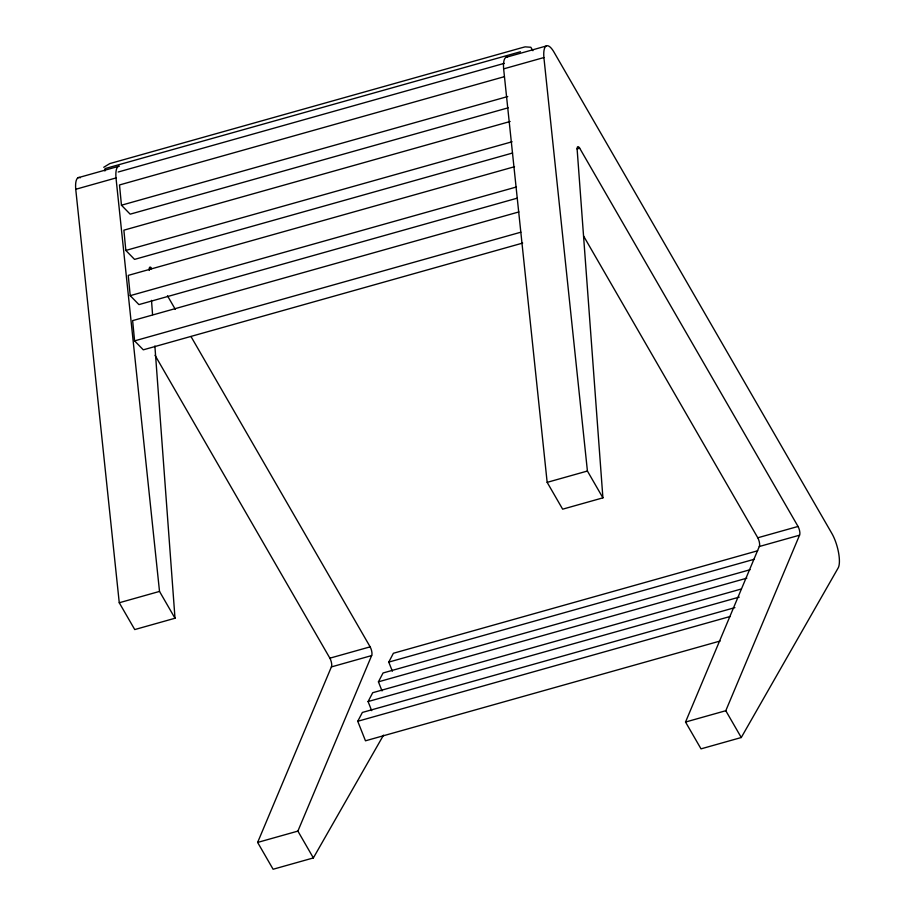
<?xml version="1.0" encoding="UTF-8"?>
<svg xmlns="http://www.w3.org/2000/svg" width="915" height="915" viewBox="0 0 915 915"><rect width="100%" height="100%" fill="white"/><g stroke="black" fill="none" stroke-linecap="round" stroke-linejoin="round"><path stroke-width="1.37" d="M104.893 171.014L105.111 168.577L520.452 51.755M383.522 735.134L313.365 857.927L273.105 869.25L257.63 842.429L331.379 666.921A5.559 1.739 74.3 0 0 329.88 658.171L155.047 355.317M257.63 842.429L297.89 831.106L371.639 655.586A5.559 1.739 74.3 0 0 370.14 646.848L191.018 336.571M685.529 722.038L725.789 710.715L799.538 535.195A5.559 1.739 74.3 0 0 798.04 526.457L579.675 148.184A5.559 1.739 74.3 0 0 577.193 150.049L602.905 497.851L562.645 509.175L547.159 482.354L503.639 68.877L543.899 57.553A22.029 6.874 74.3 0 1 554.021 52.178L831.872 533.468A22.029 6.874 74.3 0 1 838.357 567.609L741.264 737.524L701.016 748.859L685.529 722.038L759.29 546.518A5.559 1.739 74.3 0 0 757.78 537.78L583.656 236.15M720.128 641.026L365.474 740.807L357.742 721.272L362.374 712.442L734.894 607.629M371.684 710.669L368.082 701.553L372.714 692.712L741.116 589.054M382.035 690.939L378.421 681.824L383.053 672.982L750.083 569.725M392.375 671.221L388.761 662.105L393.393 653.264L757.666 550.773M103.727 167.285L109.789 163.591L520.555 48.083L525.141 46.859L530.826 47.26L532.907 50.714M78.107 177.727L118.355 166.404M506.006 57.336L546.266 46.002M118.207 172.009L504.245 63.352M154.875 345.984L175.005 618.243L134.745 629.566L119.259 602.756L75.739 189.279L115.999 177.945A22.029 6.874 74.3 0 1 119.419 166.141M504.394 76.666L119.499 184.956L121.455 205.212L130.17 214.167L508.191 107.81M121.455 205.212L507.734 96.533M510.147 121.489L123.88 230.18L125.835 250.436L134.551 259.391L512.572 153.022M125.835 250.436L512.114 141.756M149.088 269.33L151.764 268.575A5.559 1.739 74.3 0 0 149.294 270.44M576.988 148.939L579.675 148.184M514.527 166.713L128.249 275.392L130.216 295.648L138.92 304.603L516.952 198.246M130.216 295.648L516.483 186.969M518.908 211.925L132.629 320.616L134.597 340.872L143.3 349.827L522.694 243.07M134.597 340.872L520.864 232.193M119.259 602.756L159.519 591.422L175.005 618.243M547.159 482.354L587.419 471.031L602.905 497.851M329.88 658.171L370.14 646.848M757.78 537.78L798.04 526.457M331.379 666.921L371.639 655.586M759.29 546.518L799.538 535.195M388.761 662.105L754.406 559.225M378.421 681.824L746.823 578.177M368.082 701.553L739.229 597.118M357.742 721.272L730.262 616.458M725.789 710.715L741.264 737.524M167.468 295.774L175.314 309.373M297.89 831.106L313.365 857.927M543.899 57.553L587.419 471.031M115.999 177.945L159.519 591.422M151.501 300.372L152.565 314.623M75.739 189.279A22.029 6.874 74.3 0 1 80.36 177.75M503.639 68.877A22.029 6.874 74.3 0 1 507.07 57.073"/></g></svg>
